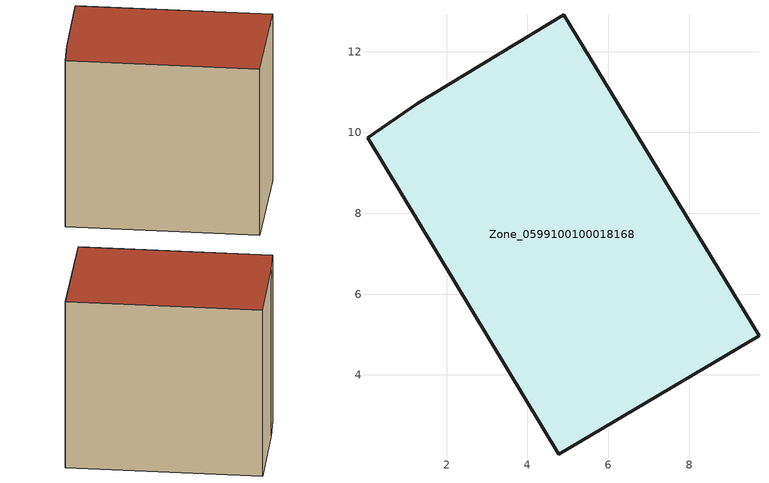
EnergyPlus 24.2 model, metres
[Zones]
Zone_0599100100018168
 floor ground (C_G): 0.04,9.87 1.29,10.72 4.91,12.91 9.73,4.98 4.78,2.04 z0
 wall outside (C_F): 1.29,10.72 0.04,9.87 4.78,2.04 9.73,4.98 4.91,12.91 1.29,10.72 z0:8.69
 roof outside (C_R): 9.73,4.98 4.91,12.91 1.29,10.72 0.04,9.87 4.78,2.04 z8.69
[BUILDING]
Pand.0599100100018168: North Axis=0; Terrain=City; Loads Convergence Tolerance Value=0.04; Temperature Convergence Tolerance Value=0.4; Solar Distribution=FullExterior; Maximum Number of Warmup Days=25; Minimum Number of Warmup Days=1
[Site:Location]
Rotterdam.The.Hague.AP_ZH_NLD Design_Conditions: Latitude=51.96; Longitude=4.45; Time Zone=1; Elevation=-4.5
[SITE:GROUNDTEMPERATURE:BUILDINGSURFACE]
18, 18, 18, 18, 18, 18, 18, 18, 18, 18, 18, 18
[MATERIAL] Thermal Absorptance=0.9; Solar Absorptance=0.7; Visible Absorptance=0.7
Name | Roughness | Thickness | Conductivity | Density | Specific Heat
G.TI.2015-2018 | MediumSmooth | 0.15 | 0.0428571 | 540 | 1210
F.TI.2015-2018 | Rough | 0.3 | 0.0666667 | 1920 | 840
R.TI.2015-2018 | MediumRough | 0.2 | 0.0333333 | 1500 | 1000
[CONSTRUCTION]
C_G: G.TI.2015-2018
C_F: F.TI.2015-2018
C_R: R.TI.2015-2018
[ZONE]
Zone_0599100100018168: Type=1; Multiplier=1; Ceiling Height=Autocalculate; Volume=Autocalculate; Floor Area=autocalculate; Part of Total Floor Area=Yes
[ZONEINFILTRATION:DESIGNFLOWRATE]
Infil_Zone_0599100100018168: Zone or ZoneList or Space or SpaceList=Zone_0599100100018168; Schedule=AlwaysOn; Design Flow Rate Calculation Method=Flow/Area; Flow Rate per Floor Area=0.0015; Constant Term Coefficient=1; Temperature Term Coefficient=0; Velocity Term Coefficient=0; Velocity Squared Term Coefficient=0
[HVACTEMPLATE:ZONE:IDEALLOADSAIRSYSTEM]
Zone_0599100100018168: Maximum Heating Supply Air Temperature=50; Minimum Cooling Supply Air Temperature=13; Maximum Heating Supply Air Humidity Ratio=0.0156; Minimum Cooling Supply Air Humidity Ratio=0.0077; Heating Limit=NoLimit; Cooling Limit=NoLimit; Dehumidification Control Type=ConstantSensibleHeatRatio; Cooling Sensible Heat Ratio=0.7; Dehumidification Setpoint=60; Humidification Control Type=None; Humidification Setpoint=30; Outdoor Air Method=None; Outdoor Air Flow Rate per Person=0.00944; Outdoor Air Flow Rate per Zone Floor Area=0; Outdoor Air Flow Rate per Zone=0; Demand Controlled Ventilation Type=None; Outdoor Air Economizer Type=NoEconomizer; Heat Recovery Type=None; Sensible Heat Recovery Effectiveness=0.7; Latent Heat Recovery Effectiveness=0.65
[ZONECONTROL:THERMOSTAT]
ThermostatControl_Zone_0599100100018168: Zone or ZoneList=Zone_0599100100018168; Control Type Schedule=DualSetpointControlType; Control 1=Thermostat_Zone_0599100100018168; Temperature Difference Between Cutout And Setpoint=0
[THERMOSTATSETPOINT:DUALSETPOINT]
Thermostat_Zone_0599100100018168: Heating Setpoint Temperature Schedule=HeatingSetpoint_Zone_0599100100018168; Cooling Setpoint Temperature Schedule=CoolingSetpoint_Zone_0599100100018168
[SCHEDULE:COMPACT]
HeatingSetpoint_Zone_0599100100018168: Through: 12/31, For: AllDays, Until: 24:00, 21
CoolingSetpoint_Zone_0599100100018168: Through: 12/31, For: AllDays, Until: 24:00, 24
DualSetpointControlType: Through: 12/31, For: AllDays, Until: 24:00, 4
AlwaysOn: Through: 12/31, For: AllDays, Until: 24:00, 1
